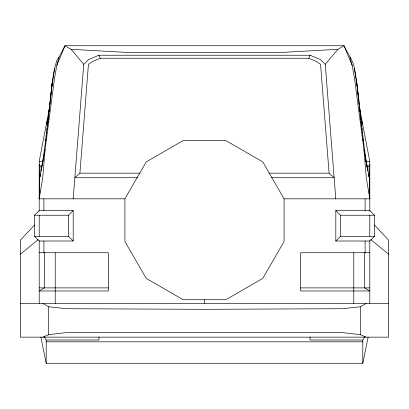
<?xml version="1.0" encoding="UTF-8"?>
<svg xmlns="http://www.w3.org/2000/svg" width="409" height="409" viewBox="0 0 409 409"><rect width="100%" height="100%" fill="white"/><g stroke="black" fill="none" stroke-linecap="round" stroke-linejoin="round"><path stroke-width="0.61" d="M124.914 198.825L124.914 241.474L146.238 278.406L183.176 299.731L225.824 299.731L262.762 278.406L284.086 241.474L284.086 198.825L262.762 161.887L225.824 140.563L183.176 140.563L146.238 161.887L124.914 198.825L39.203 198.825L39.995 166.008M367.747 170.87C361.96 137.138 360.217 102.858 354.562 69.111C353.437 60.312 347.486 53.651 344.015 45.726L64.985 45.726L59.126 56.989L56.785 65.506L54.438 78.799L45.062 149.714L42.72 177.726L39.203 198.825L39.448 195.686M39.591 193.805L39.888 190.042M41.401 170.589L41.498 169.336M73.191 198.825L83.738 64.336L88.518 59.571L98.906 55.246L310.094 55.246L320.482 59.571L325.262 64.336L335.809 198.825M137.439 177.726L74.847 177.726L79.903 173.165L88.441 64.336L92.915 61.324L100.292 58.252L308.708 58.252L316.085 61.324L320.559 64.336L329.097 173.165L334.153 177.726L271.561 177.726M39.203 198.825L39.443 196.335M39.683 193.851L39.862 191.99M47.925 123.129L48.057 121.867M48.328 119.331L48.461 118.063M48.732 115.532L48.865 114.264M49.136 111.729L49.269 110.466M49.673 106.662L49.474 108.564L49.709 107.316M49.878 104.765L50.077 102.863M50.276 100.962L50.481 99.065M50.614 97.797L52.096 83.86L54.438 69.111L56.785 60.43L59.126 56.989M45.419 144.454L45.629 142.562M45.839 140.67L46.043 138.774M46.253 136.882L46.391 135.619M46.6 133.728L46.81 131.831M47.02 129.939L47.229 128.048M47.434 126.151L47.643 124.259M47.781 122.997L48.063 120.471M48.201 119.208L48.477 116.683M48.62 115.42L48.896 112.899M49.034 111.637L49.663 105.957M49.801 104.694L52.096 83.86L54.438 69.351L54.939 68.221M52.904 80.215L52.096 83.86L45.062 145.026L42.72 161.432L40.373 174.551L40.373 176.345M40.373 176.53L40.665 174.643M41.253 170.87L42.72 161.115L43.185 160.006M39.203 189.561L39.504 187.675M39.203 165.737L39.428 164.484M46.657 124.28L47.224 121.136M47.449 119.883L47.674 118.625M48.242 115.481L49.254 109.832M39.433 164.761L39.203 166.008L42.219 166.008M39.203 211.116L39.203 161.32L49.678 107M42.72 161.432L45.062 149.714M40.854 337.082L46.202 363.274L362.798 363.274L368.146 337.082M56.785 65.506L64.985 45.726L71.105 49.305L83.738 64.336M308.708 58.252L310.094 55.246M362.798 363.274L362.798 340.022L364.797 336.868M325.262 64.336L337.895 49.305L344.015 45.726L352.215 65.506L354.562 78.799L363.938 149.714L366.28 177.726L369.797 198.825L284.086 198.825M34.514 224.976L20.45 240.139L20.45 337.149L388.55 337.149L388.55 240.139L374.486 224.976M34.514 215.231L39.203 210.543L73.191 210.543L73.191 241.013L39.203 241.013L34.514 236.325L34.514 215.231L68.502 215.231L73.191 210.543M335.809 241.013L340.498 236.325L374.486 236.325L374.486 215.231L369.797 210.543L335.809 210.543L335.809 241.013L369.797 241.013L374.486 236.325M20.45 254.158L38.216 239.577M42.889 303.452L48.671 306.765L66.514 308.713L204.5 309.311L342.486 308.713L360.329 306.765L366.111 303.452M42.889 337.149L48.671 334.659L66.514 332.609L342.486 332.609L360.329 334.659L366.111 337.149M337.895 49.305L284.24 52.296L124.76 52.296L71.105 49.305M39.203 161.32L43.303 161.32M365.697 161.32L369.797 161.32L369.797 211.116M366.781 166.008L369.797 166.008L369.567 164.761M79.903 173.165L139.965 173.165M269.035 173.165L329.097 173.165M335.809 210.543L340.498 215.231L374.486 215.231M34.514 236.325L68.502 236.325L73.191 241.013M39.203 252.736L108.395 252.736L108.395 290.968L39.203 290.968L44.351 287.895L44.351 252.736M369.797 252.736L300.605 252.736L300.605 290.968L369.797 290.968L364.649 287.895L364.649 252.736M39.203 287.895L108.395 287.895M300.605 287.895L369.797 287.895M20.45 303.452L388.55 303.452M44.203 336.868L46.202 340.022L98.973 340.022L98.973 336.934M362.798 340.022L310.027 340.022L310.027 336.934M46.202 341.827L362.798 341.827M370.784 239.577L388.55 254.158M98.906 55.246L100.292 58.252M354.061 68.221L354.562 69.351L356.904 83.86L359.199 104.694M365.815 160.006L367.364 168.125M349.874 56.989L352.215 65.506M356.096 80.215L356.904 83.86L358.386 97.797M363.938 149.714L368.627 174.551L368.627 176.345M359.322 107L369.797 161.32M359.291 107.316L359.516 108.574L359.327 106.662M359.746 109.832L360.758 115.481M361.326 118.625L361.551 119.883M361.776 121.136L362.343 124.28M369.572 164.484L369.797 165.737M369.496 187.675L369.797 189.561M368.335 174.643L368.627 176.53M359.337 105.957L359.966 111.637M360.104 112.899L360.38 115.42M360.523 116.683L360.799 119.208M360.937 120.471L361.219 122.997M361.357 124.259L361.566 126.151M361.771 128.048L361.98 129.939M362.19 131.831L362.4 133.728M362.609 135.619L362.747 136.882M362.957 138.774L363.161 140.67M363.371 142.562L363.581 144.454M358.519 99.065L358.724 100.962M358.923 102.863L359.122 104.765M359.731 110.466L359.864 111.729M360.135 114.264L360.268 115.532M360.539 118.063L360.672 119.331M360.942 121.867L361.075 123.129M369.138 191.99L369.317 193.851M369.557 196.335L369.797 198.825L369.005 166.008M367.502 169.336L367.599 170.589M369.112 190.042L369.409 193.805M369.552 195.686L369.797 198.825M369.797 215.231L369.797 236.325M369.797 240.671L369.797 303.452M365.109 198.825L365.109 210.543M365.109 241.013L365.109 252.736M360.329 306.765L360.329 334.659M353.785 252.736L353.785 303.452M340.498 215.231L340.498 236.325M204.5 299.731L204.5 303.452M68.502 215.231L68.502 236.325M55.215 252.736L55.215 303.452M52.096 83.86L52.096 86.534M48.671 306.765L48.671 334.659M46.202 340.022L46.202 363.274M43.891 198.825L43.891 210.543M43.891 241.013L43.891 252.736M39.203 215.231L39.203 236.325M39.203 240.671L39.203 303.452"/></g></svg>
